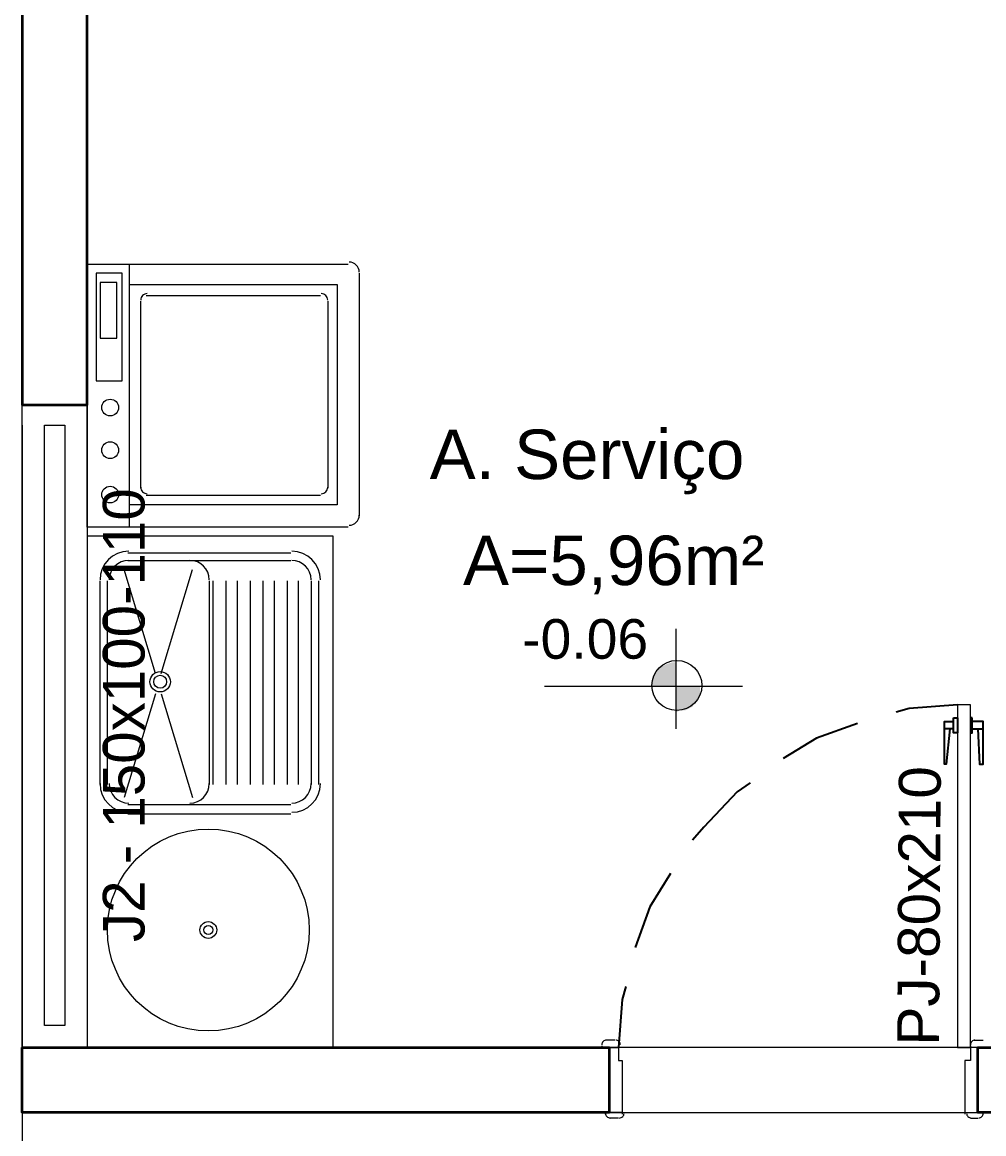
# Model space of a CAD drawing. Header units: millimetres. Extents: x 51.3 to 71.5, y 31.8 to 61.9.
# Drawn here: x 55.062 to 57.307, y 51.594 to 54.189 of the extents above; entities that cross this region are included whole.
import ezdxf

# ---------------------------------------------------------------- set-up
doc = ezdxf.new("R2010")
doc.units = ezdxf.units.MM
for name, color, linetype in [('PDF_COTAS', 1, 'Continuous'), ('PDF_Parede Corte', 7, 'Continuous'), ('PDF_Texto', 7, 'Continuous')]:
    doc.layers.add(name, color=color, linetype=linetype)
for name, color, linetype, true_color in [('PDF_Janelas', 7, 'Continuous', 0xffbf7f), ('PDF_Layout', 7, 'Continuous', 0x767676), ('PDF_PEÇA LAVAND.', 7, 'Continuous', 0x767676), ('PDF_PISO', 7, 'Continuous', 0xb9b9b9), ('PDF_Portas', 7, 'Continuous', 0xb85b5b), ('PDF_Projeções', 7, 'Continuous', 0x929498)]:
    doc.layers.add(name, color=color, linetype=linetype, true_color=true_color)
doc.styles.add('PDF Arial', font='arial.ttf')

msp = doc.modelspace()

# ---------------------------------------------------------------- hatches: boundary and pattern name
at = {"layer": 'PDF_COTAS', "transparency": 33554559}
h = msp.add_hatch(color=256, dxfattribs=at)
h.paths.add_polyline_path([(56.6444, 52.6386), (56.5882, 52.6386), (56.5882, 52.578), (56.5969, 52.5824), (56.6098, 52.5824), (56.6271, 52.591), (56.6314, 52.5997), (56.6401, 52.6083), (56.6444, 52.6169)])
h.paths.add_polyline_path([(56.5882, 52.6948), (56.5796, 52.6948), (56.5666, 52.6904), (56.5493, 52.6818), (56.545, 52.6732), (56.5363, 52.6645), (56.5363, 52.6559), (56.532, 52.6472), (56.532, 52.6386), (56.5882, 52.6386)])

# ---------------------------------------------------------------- linework, layer by layer
at = {"layer": 'PDF_COTAS', "lineweight": 5}
for points in [[(56.5882, 52.7726), (56.5882, 52.5391)], [(56.7439, 52.6386), (56.2812, 52.6386)]]:
    msp.add_lwpolyline(points, dxfattribs=at)
msp.add_circle((56.5904, 52.6407), 0.0584, dxfattribs=at)
at = {"layer": 'PDF_Janelas', "lineweight": 5}
for points in [[(55.2133, 51.7955), (55.062, 51.7955), (55.062, 53.2958), (55.2133, 53.2958)], [(55.1614, 51.8473), (55.1139, 51.8473), (55.1139, 53.2482), (55.1614, 53.2482)]]:
    msp.add_lwpolyline(points, close=True, dxfattribs=at)
at = {"layer": 'PDF_Layout', "lineweight": 5}
msp.add_lwpolyline([(55.062, 53.2482), (55.062, 56.3958), (57.3448, 56.3958)], dxfattribs=at)
at = {"layer": 'PDF_Parede Corte', "lineweight": 35}
for points in [[(55.2133, 56.2488), (55.7797, 56.2488), (55.7797, 56.3958), (55.062, 56.3958), (55.062, 53.2958), (55.2133, 53.2958), (55.2133, 54.5972), (56.4455, 54.5972), (56.4455, 54.7485), (55.2133, 54.7485)], [(57.4918, 52.297), (57.4918, 51.7955), (58.469, 51.7955), (58.469, 51.6441), (57.293, 51.6441), (57.293, 51.7955), (57.3448, 51.7955), (57.3448, 52.297)], [(55.062, 51.7955), (56.4326, 51.7955), (56.4326, 51.6441), (55.062, 51.6441)]]:
    msp.add_lwpolyline(points, close=True, dxfattribs=at)
at = {"layer": 'PDF_PEÇA LAVAND.', "lineweight": 5}
for points in [[(55.8229, 53.0104), (55.2133, 53.0104), (55.2133, 53.6243), (55.8229, 53.6243)], [(55.3127, 53.0104), (55.3127, 53.6243)], [(55.8489, 53.6027), (55.8489, 53.0363)], [(55.3127, 53.5768), (55.797, 53.5768), (55.797, 53.0623), (55.3127, 53.0623)], [(55.3517, 53.5508), (55.7581, 53.5508)], [(55.3387, 53.1012), (55.3387, 53.5379)], [(55.7754, 53.5379), (55.7754, 53.1012)], [(55.7581, 53.0839), (55.3517, 53.0839)], [(55.3084, 52.9499), (55.6889, 52.9499)], [(55.3084, 52.9326), (55.6889, 52.9326)], [(55.3733, 52.6688), (55.2998, 52.911)], [(55.3862, 52.6688), (55.4597, 52.911)], [(55.2436, 52.4094), (55.2436, 52.885)], [(55.2609, 52.4094), (55.2609, 52.885)], [(55.4987, 52.885), (55.4987, 52.4094)], [(55.5073, 52.885), (55.5073, 52.4094)], [(55.5376, 52.885), (55.5376, 52.4094)], [(55.5635, 52.885), (55.5635, 52.4094)], [(55.5938, 52.885), (55.5938, 52.4094)], [(55.624, 52.885), (55.624, 52.4094)], [(55.65, 52.885), (55.65, 52.4094)], [(55.6803, 52.885), (55.6803, 52.4094)], [(55.7062, 52.885), (55.7062, 52.4094)], [(55.7365, 52.885), (55.7365, 52.4094)], [(55.7538, 52.885), (55.7538, 52.4094)], [(55.3733, 52.6213), (55.2998, 52.3792)], [(55.3862, 52.6213), (55.4597, 52.3792)], [(55.6889, 52.3619), (55.3084, 52.3619)], [(55.6889, 52.3402), (55.3084, 52.3402)]]:
    msp.add_lwpolyline(points, dxfattribs=at)
for points in [[(55.2349, 53.6027), (55.2349, 53.352), (55.2955, 53.352), (55.2955, 53.6027)], [(55.2436, 53.5811), (55.2436, 53.4514), (55.2825, 53.4514), (55.2825, 53.5811)], [(55.7883, 51.7955), (55.7883, 52.9888), (55.2133, 52.9888), (55.2133, 51.7955)]]:
    msp.add_lwpolyline(points, close=True, dxfattribs=at)
for centre, radius in [((55.2673, 53.2893), 0.0195), ((55.2673, 53.1898), 0.0195), ((55.2673, 53.0861), 0.0195), ((55.3841, 52.6494), 0.0238), ((55.3841, 52.6494), 0.0151), ((55.4965, 52.07), 0.2356), ((55.4965, 52.07), 0.0195), ((55.4965, 52.07), 0.0108)]:
    msp.add_circle(centre, radius, dxfattribs=at)
for centre, radius, start, end in [((55.8251, 53.6049), 0.0238, 359.9999, 90.0001), ((55.3538, 53.54), 0.0151, 89.9999, 180.0001), ((55.7602, 53.54), 0.0151, 359.9999, 90.0001), ((55.3538, 53.1034), 0.0151, 179.9999, 270.0001), ((55.7602, 53.1034), 0.0151, 269.9999, 0.0001), ((55.8251, 53.0385), 0.0238, 269.9999, 0.0001), ((55.3106, 52.8872), 0.067, 90, 180), ((55.6911, 52.8872), 0.067, 0, 90), ((55.3106, 52.8872), 0.0454, 90, 180), ((55.4533, 52.8872), 0.0454, 360, 90), ((55.6911, 52.8872), 0.0454, 360, 90), ((55.3106, 52.4116), 0.067, 180, 270), ((55.3106, 52.4116), 0.0454, 180, 270), ((55.4533, 52.4116), 0.0454, 270, 0), ((55.6911, 52.4116), 0.0454, 270, 0), ((55.6911, 52.4116), 0.067, 270, 360)]:
    msp.add_arc(centre, radius, start, end, dxfattribs=at)
at = {"layer": 'PDF_PISO', "lineweight": 5}
msp.add_lwpolyline([(55.062, 53.2482), (55.062, 45.8116), (59.2818, 45.8116)], dxfattribs=at)
msp.add_lwpolyline([(56.4326, 51.6441), (57.293, 51.6441), (57.293, 51.7955), (56.4326, 51.7955)], close=True, dxfattribs=at)
at = {"layer": 'PDF_Portas', "lineweight": 5}
msp.add_lwpolyline([(57.2454, 52.5953), (57.2454, 51.7955), (57.2757, 51.7955), (57.2757, 52.5953)], close=True, dxfattribs=at)
for points in [[(56.4455, 51.8128), (56.4239, 51.8128)], [(57.2843, 51.8128), (57.3059, 51.8128)], [(56.4153, 51.7998), (56.4153, 51.7955)], [(56.4326, 51.7955), (56.4542, 51.7955)], [(56.4542, 51.7998), (56.4542, 51.7652), (56.4628, 51.7652), (56.4628, 51.6398)], [(57.2757, 51.7998), (57.2757, 51.7652), (57.2627, 51.7652), (57.2627, 51.6398)], [(57.293, 51.7955), (57.2757, 51.7955)], [(56.4239, 51.6398), (56.4239, 51.6441)], [(56.4628, 51.6441), (56.4326, 51.6441)], [(56.4542, 51.6312), (56.4326, 51.6312)], [(57.2627, 51.6441), (57.293, 51.6441)], [(57.2757, 51.6312), (57.293, 51.6312)], [(57.3059, 51.6398), (57.3059, 51.6441)]]:
    msp.add_lwpolyline(points, dxfattribs=at)
for centre, start, end in [((56.4261, 51.802), 89.9974, 180.0026), ((56.4477, 51.802), 359.9974, 90.0026), ((57.2865, 51.802), 89.9974, 180.0026), ((56.4347, 51.642), 179.9974, 270.0026), ((56.4563, 51.642), 269.9974, 0.0026), ((57.2778, 51.642), 179.9974, 270.0026), ((57.2951, 51.642), 269.9974, 0.0026)]:
    msp.add_arc(centre, 0.0108, start, end, dxfattribs=at)
at = {"layer": 'PDF_Projeções', "color": 9, "lineweight": 25, "true_color": 0xc6c7ca}
for points in [[(57.2454, 52.5953), (57.133, 52.5867), (57.1027, 52.578)], [(57.0119, 52.5521), (56.9168, 52.5175), (56.839, 52.4699)], [(56.7612, 52.4137), (56.7309, 52.3921), (56.6531, 52.31), (56.6271, 52.2797)], [(56.5752, 52.2019), (56.5277, 52.1241), (56.4931, 52.0289)], [(56.4715, 51.9381), (56.4628, 51.9079), (56.4542, 51.7955)]]:
    msp.add_lwpolyline(points, dxfattribs=at)
at = {"layer": 'PDF_Projeções', "lineweight": 25}
for points in [[(57.2367, 52.5651), (57.2454, 52.5651), (57.2454, 52.5305), (57.2367, 52.5305)], [(57.28, 52.5651), (57.2757, 52.5651), (57.2757, 52.5305), (57.28, 52.5305)]]:
    msp.add_lwpolyline(points, close=True, dxfattribs=at)
for points in [[(57.2281, 52.5391), (57.2195, 52.457), (57.2151, 52.457), (57.2151, 52.5564), (57.2367, 52.5564)], [(57.2367, 52.5391), (57.2151, 52.5391)], [(57.293, 52.5391), (57.2973, 52.457), (57.3059, 52.457), (57.3059, 52.5564), (57.28, 52.5564)], [(57.28, 52.5391), (57.3059, 52.5391)]]:
    msp.add_lwpolyline(points, dxfattribs=at)

# ---------------------------------------------------------------- texts
at = {"layer": 'PDF_Texto', "attachment_point": 7, "style": 'PDF Arial'}
for s, insert, char_height in [('A. Serviço', (56.0132, 53.0869), 0.11544), ('A=5,96m²', (56.091, 52.8535), 0.11544), ('-0.06', (56.2293, 52.7018), 0.09235)]:
    msp.add_mtext(s, dxfattribs=dict(at, insert=insert, char_height=char_height))
for s, insert, char_height, rotation in [('J2 - 150x100-110', (55.349, 52.0419), 0.0974, 90), ('PJ-80x210', (57.2038, 51.7998), 0.09767, 89.6207)]:
    msp.add_mtext(s, dxfattribs=dict(at, insert=insert, char_height=char_height, rotation=rotation))

doc.saveas('drawing.dxf')
